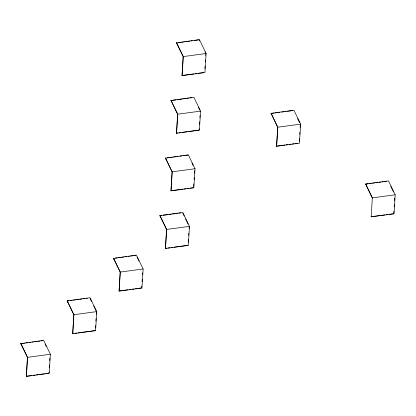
<?xml version="1.0" encoding="UTF-8"?>
<svg xmlns="http://www.w3.org/2000/svg" width="416" height="416" viewBox="0 0 416 416"><rect width="100%" height="100%" fill="white"/><g stroke="black" fill="none" stroke-linecap="round" stroke-linejoin="round"><path stroke-width="0.62" d="M20.8 343.647L43.67 340.366L50.388 354.255L49.202 373.303L26.343 376.386L27.446 357.396L20.8 343.647L21.492 344.848M26.343 376.386L27.529 357.339L20.81 343.45M49.005 371.93L48.927 373.183L45.781 373.61M49.28 367.531L49.436 365.019M49.707 360.62L49.863 358.108M67.184 300.815L73.814 314.761L72.717 333.752L95.576 330.668L96.756 311.62L90.043 297.731L67.184 300.815L73.897 314.704L72.717 333.752M95.451 328.037L95.607 325.525M95.883 321.126L96.039 318.614M96.309 314.215L96.429 312.333M113.542 258.378L136.412 255.096L143.13 268.986L141.944 288.033L119.085 291.117L120.188 272.126L113.542 258.378L114.228 259.579M119.085 291.117L120.266 272.069L113.552 258.18M141.783 286.031L141.669 287.914L138.523 288.34M142.059 281.632L142.215 279.12M142.485 274.721L142.605 272.839M159.921 215.545L166.556 229.492L165.454 248.482L188.313 245.398L189.498 226.351L182.78 212.456L159.921 215.545L166.639 229.434L165.454 248.482M165.448 158.127L188.318 154.846L195.036 168.735L193.851 187.782L170.992 190.866L172.094 171.876L165.448 158.127L166.14 159.328M170.986 100.511L193.856 97.23L200.574 111.119L199.389 130.166L176.53 133.25L177.632 114.26L170.986 100.511L171.673 101.712M176.524 42.895L199.394 39.614L206.112 53.503L204.927 72.55L182.068 75.634L183.17 56.644L176.524 42.895L177.211 44.101M170.992 190.866L172.177 171.818L165.459 157.929M176.53 133.25L177.715 114.202L170.997 100.313M182.068 75.634L183.253 56.592L176.535 42.697M188.235 242.138L188.391 239.626M188.661 235.227L188.781 233.345M189.093 228.316L189.207 226.434M193.653 186.41L193.809 183.893M194.085 179.499L194.199 177.611M194.475 173.217L194.631 170.7M199.191 128.794L199.113 130.052L188.417 131.492M199.462 124.394L199.618 121.883M199.893 117.484L200.008 115.601M204.885 68.666L205.041 66.154M205.312 61.755L205.431 59.868M205.702 55.474L205.821 53.586M271.071 113.329L277.706 127.275L276.604 146.266L299.463 143.182L300.648 124.134L293.93 110.245L271.071 113.329L277.789 127.218L276.604 146.266M299.302 141.18L299.458 138.668M299.733 134.269L299.848 132.387M300.16 127.358L300.279 125.476M372.258 197.917L365.628 183.971L388.487 180.887L395.2 194.782L394.02 213.824L371.088 216.767L384.93 214.9M371.155 216.913L372.341 197.865L365.628 183.971M393.895 211.198L393.739 213.71L389.334 214.302M394.17 206.799L394.326 204.287M394.56 200.517L394.716 198.006M178.412 42.645L180.3 42.39M181.558 42.219L183.446 41.964M184.704 41.792L186.592 41.538M187.85 41.371L189.738 41.116M190.996 40.945L192.254 40.773M194.142 40.518L198.546 39.926M183.253 56.592L206.112 53.503M182 75.494L193.955 73.876M195.213 73.71L197.101 73.455M198.359 73.284L203.393 72.602M171.616 100.428L176.02 99.835M177.278 99.663L182.312 98.982M183.57 98.816L185.458 98.561M186.716 98.389L188.604 98.134M189.862 97.963L191.75 97.708M177.715 114.202L200.574 111.119M274.206 113.105L271.06 113.526L271.747 114.728M275.465 112.934L277.352 112.679M278.611 112.507L279.869 112.341M281.757 112.086L283.644 111.831M284.903 111.66L286.161 111.488M287.42 111.322L292.453 110.64M176.462 133.104L177.72 132.938M178.979 132.766L180.866 132.512M182.125 132.34L187.158 131.664M277.789 127.218L300.648 124.134M167.336 157.872L169.224 157.617M170.482 157.451L172.37 157.196M173.628 157.024L175.516 156.77M176.774 156.598L178.032 156.432M179.92 156.177L181.808 155.922M183.066 155.75L184.324 155.579M185.583 155.412L188.1 155.069M276.536 146.12L284.716 145.018M285.974 144.846L287.862 144.591M289.12 144.425L291.008 144.17M292.266 143.998L294.154 143.744M295.412 143.572L297.3 143.322M172.177 171.818L195.036 168.735M171.553 190.637L182.879 189.108M184.137 188.937L186.025 188.682M187.283 188.516L189.171 188.261M190.429 188.089L193.575 187.663M366.241 184.085L368.129 183.83M369.387 183.664L371.275 183.409M372.533 183.238L374.421 182.983M375.679 182.811L377.567 182.562M378.825 182.39L380.713 182.135M381.971 181.964L383.23 181.797M384.488 181.626L386.376 181.371M161.798 215.488L159.91 215.743L160.602 216.944M163.056 215.316L168.09 214.64M169.348 214.469L171.236 214.214M172.494 214.042L174.382 213.788M175.64 213.621L177.528 213.366M178.786 213.195L180.674 212.94M372.341 197.865L395.2 194.782M166.639 229.434L189.498 226.351M386.188 214.729L388.076 214.474M165.386 248.336L166.644 248.165M167.903 247.998L169.79 247.744M171.049 247.572L172.936 247.317M174.195 247.146L188.037 245.279M115.43 258.123L117.317 257.868M118.576 257.696L120.463 257.442M121.722 257.275L123.609 257.02M124.868 256.849L126.755 256.594M128.014 256.428L129.272 256.256M130.53 256.084L132.418 255.83M133.676 255.663L135.564 255.408M120.266 272.069L143.13 268.986M119.647 290.888L127.826 289.78M129.085 289.614L130.972 289.359M132.231 289.188L134.118 288.933M135.377 288.766L137.264 288.512M69.056 300.758L67.168 301.012L67.86 302.214M70.314 300.591L72.202 300.336M73.46 300.165L75.348 299.91M76.606 299.738L78.494 299.484M79.752 299.317L81.64 299.062M82.898 298.891L84.791 298.636M86.05 298.464L87.308 298.298M73.897 314.704L96.756 311.62M72.644 333.606L73.902 333.44M75.161 333.268L77.048 333.013M78.307 332.842L95.295 330.548M22.688 343.392L24.575 343.138M25.834 342.971L27.721 342.716M28.98 342.545L30.867 342.29M32.126 342.118L33.384 341.952M34.642 341.78L36.53 341.526M37.788 341.354L39.676 341.099M40.934 340.933L42.822 340.678M27.529 357.339L50.388 354.255M26.905 376.158L31.938 375.476M33.197 375.31L35.084 375.055M36.343 374.884L38.23 374.629M39.489 374.457L44.522 373.781M365.612 184.174L366.304 185.375M390.759 186.269L393.526 192M297.586 118.492L299.525 122.502M199.176 39.842L199.727 40.986M204.989 51.87L205.546 53.014M198.344 107.193L199.732 110.058M191.979 163.088L193.086 165.381M182.837 213.257L184.226 216.122M185.609 218.988L188.1 224.141M137.025 257.041L138.96 261.05M90.1 298.527L91.484 301.392M93.699 305.973L96.465 311.704M45.115 344.027L46.223 346.32"/></g></svg>
